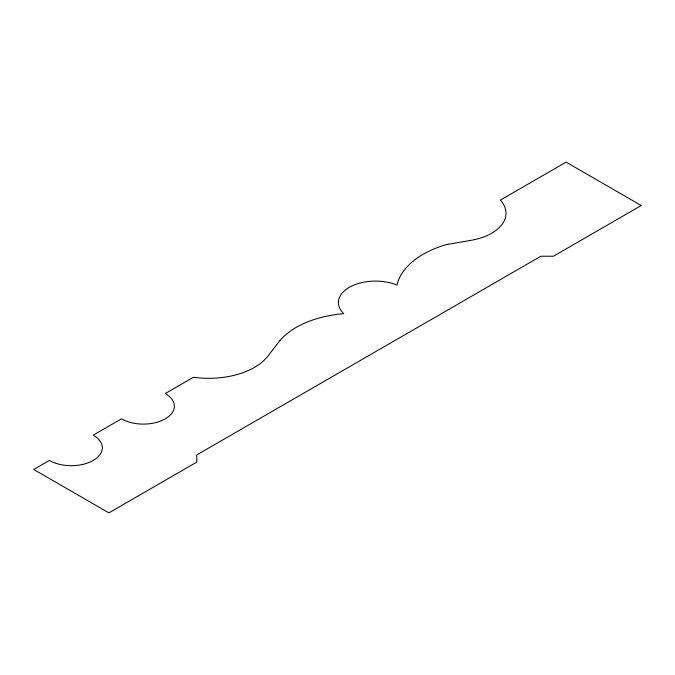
<?xml version="1.0" encoding="UTF-8"?>
<svg xmlns="http://www.w3.org/2000/svg" width="675" height="675" viewBox="0 0 675 675"><rect width="100%" height="100%" fill="white"/><g stroke="black" fill="none" stroke-linecap="round" stroke-linejoin="round"><path stroke-width="1.01" d="M280.024 340.47L267.84 356.189A64.808 37.42 0 0 1 193.455 377.274L165.274 393.542A30.999 17.896 0 0 1 165.274 418.854A30.999 17.896 0 0 1 121.432 418.854L93.251 435.13A30.999 17.896 0 0 1 93.251 460.443A30.999 17.896 0 0 1 49.41 460.443L33.75 469.479L108.903 512.865L196.754 462.147L196.754 454.916L540.877 256.238L553.407 256.238L641.25 205.521L566.097 162.135L500.335 200.095A48.845 28.198 0 0 1 470.078 240.486L445.981 244.654A91.91 53.063 0 0 0 397.001 285.069A37.108 21.423 0 0 0 350.207 286.841A37.108 21.423 0 0 0 343.769 313.656A84.333 48.684 0 0 0 280.024 340.47"/></g></svg>
